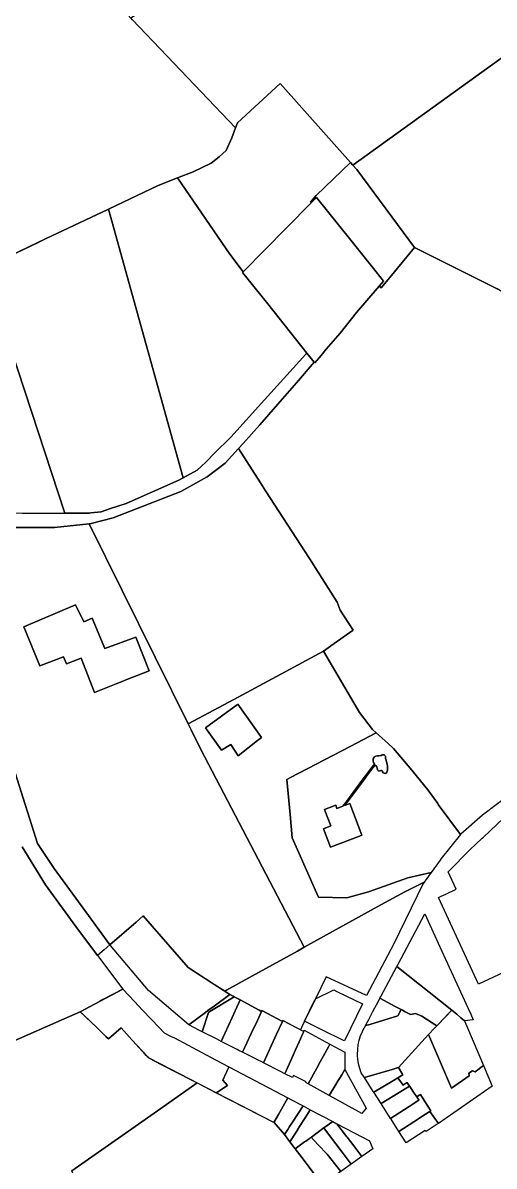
# Model space of a CAD drawing. Header units: metres. Extents: x 3 to 1027712, y 40 to 4430649.
# Drawn here: x 510234.3 to 510431.4, y 4411737 to 4412214.5 of the extents above; entities that cross this region are included whole.
import ezdxf

# ---------------------------------------------------------------- set-up
doc = ezdxf.new("R2010")
doc.units = ezdxf.units.M
doc.header["$MEASUREMENT"] = 0
doc.layers.add('A.ES.SDGC.CP.07003.cadastralparcel — CadastralParcel', color=1, linetype='Continuous')

msp = doc.modelspace()

# ---------------------------------------------------------------- linework, layer by layer
at = {"layer": 'A.ES.SDGC.CP.07003.cadastralparcel — CadastralParcel', "color": 7, "linetype": 'Continuous', "flags": 128}
for points in [[(510394.52, 4412291.8), (510399.48, 4412295.02), (510415.2, 4412305.23), (510435.21, 4412317.01), (510446.09, 4412295.5), (510458.33, 4412271.38), (510463.81, 4412259.81), (510467.26, 4412252.54), (510469.35, 4412248.46), (510474.86, 4412237.67), (510478.7, 4412231.66), (510445.19, 4412207.57), (510372.24, 4412155.08), (510371.3, 4412156.13), (510341.83, 4412189.22), (510323.97, 4412172.7), (510323.22, 4412170.67), (510280.08, 4412215.81), (510279.39, 4412216.53), (510283.03, 4412218.98), (510394.52, 4412291.8)], [(510373.91, 4412153.2), (510372.24, 4412155.08), (510445.19, 4412207.57), (510478.7, 4412231.66), (510484.79, 4412222.14), (510495.7, 4412205.62), (510505.03, 4412191.54), (510511.97, 4412181.29), (510516.27, 4412174.02), (510518.92, 4412164.11), (510521.54, 4412154.63), (510521.56, 4412148.16), (510521.2, 4412136.27), (510521.07, 4412135.92), (510518.75, 4412121.08), (510512.64, 4412082.06), (510512.3, 4412079.03), (510509.91, 4412057.61), (510490.1, 4412069.45), (510458.91, 4412088.06), (510439.64, 4412099.25), (510432.6, 4412103.33), (510398.02, 4412120.6), (510373.91, 4412153.2)], [(510326.43, 4412110.52), (510320.81, 4412117.92), (510298.98, 4412149.71), (510305.45, 4412152.21), (510313.06, 4412155.84), (510316.36, 4412158.49), (510319.34, 4412161.13), (510321.66, 4412166.42), (510323.22, 4412170.67), (510323.97, 4412172.7), (510341.83, 4412189.22), (510371.3, 4412156.13), (510356.86, 4412142.33), (510354.56, 4412139.64), (510354.84, 4412139.28), (510344.56, 4412128.83), (510326.43, 4412110.52)], [(510354.84, 4412139.28), (510354.56, 4412139.64), (510356.86, 4412142.33), (510371.3, 4412156.13), (510372.24, 4412155.08), (510373.91, 4412153.2), (510398.02, 4412120.6), (510387.73, 4412108.17), (510384.14, 4412103.82), (510383.31, 4412104.51), (510385.07, 4412106.55), (510381.99, 4412110.44), (510371.46, 4412123.69), (510357.06, 4412141.53), (510354.84, 4412139.28)], [(510336.65, 4412097.07), (510353.06, 4412076.58), (510352.6, 4412076.07), (510335.28, 4412057), (510321.24, 4412041.48), (510314.48, 4412034.72), (510310.72, 4412030.96), (510307.21, 4412027.7), (510301.37, 4412024.5), (510270.07, 4412136.72), (510290.89, 4412146.59), (510298.98, 4412149.71), (510320.81, 4412117.92), (510326.43, 4412110.52), (510326.12, 4412110.2), (510336.65, 4412097.07)], [(510358.96, 4412075.59), (510356.34, 4412072.49), (510356.27, 4412072.58), (510356.11, 4412072.78), (510353.06, 4412076.58), (510336.65, 4412097.07), (510326.12, 4412110.2), (510326.43, 4412110.52), (510344.56, 4412128.83), (510354.84, 4412139.28), (510357.06, 4412141.53), (510371.46, 4412123.69), (510381.99, 4412110.44), (510385.07, 4412106.55), (510383.31, 4412104.51), (510373.83, 4412093.55), (510366.94, 4412084.85), (510361.15, 4412078.18), (510358.96, 4412075.59)], [(510240.99, 4412122.94), (510243.8, 4412124.28), (510270.07, 4412136.72), (510301.37, 4412024.5), (510299.44, 4412023.45), (510277.5, 4412013.76), (510276.69, 4412013.49), (510270.98, 4412011.59), (510266.98, 4412010.26), (510264.07, 4412009.97), (510262.64, 4412009.83), (510261.97, 4412009.76), (510251.76, 4412009.67), (510218.15, 4412112.05), (510240.99, 4412122.94)], [(510224.82, 4412009.83), (510194.71, 4412101.7), (510197.14, 4412102.48), (510200.14, 4412103.46), (510218.15, 4412112.05), (510251.76, 4412009.67), (510234.16, 4412009.51), (510227.06, 4412009.75), (510224.82, 4412009.83)], [(510303.43, 4411921.65), (510262.02, 4412005.26), (510262.28, 4412005.29), (510272.05, 4412007.79), (510287.09, 4412013.55), (510300.37, 4412018.81), (510304.07, 4412020.82), (510311.39, 4412024.82), (510318.85, 4412030.53), (510324.43, 4412036.64), (510333.58, 4412022.42), (510335.73, 4412019.09), (510354.08, 4411990.74), (510365.69, 4411972.48), (510366.91, 4411969.15), (510372.36, 4411960.85), (510363.08, 4411954.22), (510362.98, 4411954.15), (510360.01, 4411952.03), (510322.47, 4411931.88), (510303.43, 4411921.65)], [(510273.28, 4411938.4), (510264.18, 4411934.79), (510258.62, 4411949.12), (510252.47, 4411946.79), (510251.3, 4411949.71), (510241.35, 4411945.91), (510234.62, 4411962.29), (510256.28, 4411971.35), (510259.79, 4411964.33), (510263.3, 4411965.8), (510268.57, 4411953.22), (510281.45, 4411957.9), (510287.02, 4411943.86), (510277.77, 4411940.19), (510275.8, 4411939.41), (510273.28, 4411938.4)], [(510277.77, 4411940.19), (510287.02, 4411943.86), (510281.45, 4411957.9), (510268.57, 4411953.22), (510263.3, 4411965.8), (510259.79, 4411964.33), (510256.28, 4411971.35), (510234.62, 4411962.29), (510241.35, 4411945.91), (510251.3, 4411949.71), (510252.47, 4411946.79), (510258.62, 4411949.12), (510264.18, 4411934.79), (510273.28, 4411938.4), (510275.8, 4411939.41), (510277.77, 4411940.19)], [(510304.61, 4411919.26), (510303.43, 4411921.65), (510322.47, 4411931.88), (510360.01, 4411952.03), (510375.08, 4411926.42), (510380.42, 4411919.35), (510381.99, 4411917.95), (510371.16, 4411912.29), (510346.18, 4411899.25), (510344.63, 4411898.44), (510346.03, 4411883.79), (510346.96, 4411874.07), (510354.56, 4411856.86), (510356.57, 4411852.31), (510357.9, 4411849.3), (510369.82, 4411848.98), (510378.83, 4411851.55), (510395.26, 4411857.34), (510405.04, 4411859.59), (510402.15, 4411855.55), (510393.97, 4411851.55), (510383.99, 4411846.08), (510351.96, 4411828.39), (510308.73, 4411910.95), (510304.61, 4411919.26)], [(510317.28, 4411910.77), (510310.68, 4411920.01), (510324.02, 4411929.74), (510324.2, 4411929.87), (510334.07, 4411916.05), (510332.46, 4411914.78), (510324.26, 4411908.32), (510321.24, 4411913.03), (510317.28, 4411910.77)], [(510310.68, 4411920.01), (510317.28, 4411910.77), (510321.24, 4411913.03), (510324.26, 4411908.32), (510332.46, 4411914.78), (510334.07, 4411916.05), (510324.2, 4411929.87), (510324.02, 4411929.74), (510310.68, 4411920.01)], [(510346.03, 4411883.79), (510344.63, 4411898.44), (510346.18, 4411899.25), (510371.16, 4411912.29), (510381.99, 4411917.95), (510386.99, 4411913.51), (510389.29, 4411911.46), (510396.97, 4411902.3), (510397.5, 4411901.68), (510403.65, 4411894.12), (510407.76, 4411888.38), (510408, 4411888.05), (510417.33, 4411875.54), (510409.27, 4411865.4), (510408.72, 4411864.7), (510405.04, 4411859.59), (510395.26, 4411857.34), (510378.83, 4411851.55), (510369.82, 4411848.98), (510357.9, 4411849.3), (510356.57, 4411852.31), (510354.56, 4411856.86), (510346.96, 4411874.07), (510346.03, 4411883.79)], [(510375.08, 4411874.76), (510362.99, 4411870.18), (510360.06, 4411877.91), (510363.05, 4411879.04), (510361.52, 4411883.07), (510360.41, 4411885.99), (510365.09, 4411887.76), (510365.62, 4411886.36), (510367.43, 4411887.05), (510368.1, 4411887.3), (510369.29, 4411888.9), (510376.62, 4411898.75), (510378.52, 4411901.29), (510381.27, 4411904.95), (510380.9, 4411905.49), (510380.72, 4411906.11), (510380.74, 4411906.76), (510380.79, 4411906.93), (510380.96, 4411907.36), (510381.36, 4411907.86), (510381.89, 4411908.22), (510382.51, 4411908.41), (510383.18, 4411908.41), (510383.83, 4411908.45), (510384.14, 4411908.53), (510384.58, 4411908.69), (510384.93, 4411908.82), (510385.35, 4411908.77), (510385.68, 4411908.53), (510385.87, 4411908.17), (510385.92, 4411907.68), (510385.99, 4411907.33), (510386.16, 4411906.57), (510386.31, 4411905.89), (510386.6, 4411904.87), (510386.74, 4411904.02), (510386.74, 4411902.43), (510386.6, 4411901.75), (510386.48, 4411901.46), (510386.17, 4411901.14), (510385.74, 4411901), (510385.31, 4411901.05), (510384.94, 4411901.29), (510384.71, 4411901.67), (510384.6, 4411901.96), (510384.32, 4411902.19), (510383.97, 4411902.24), (510383.65, 4411902.09), (510383.52, 4411902.03), (510383.16, 4411901.99), (510382.97, 4411902.06), (510382.82, 4411902.16), (510382.63, 4411902.47), (510382.58, 4411902.78), (510382.32, 4411903.59), (510382.24, 4411903.76), (510381.87, 4411904.33), (510381.57, 4411904.64), (510378.74, 4411900.85), (510377.1, 4411898.64), (510369.93, 4411889.03), (510368.87, 4411887.59), (510371.04, 4411888.42), (510376.08, 4411875.14), (510375.08, 4411874.76)], [(510361.52, 4411883.07), (510363.05, 4411879.04), (510360.06, 4411877.91), (510362.99, 4411870.18), (510375.08, 4411874.76), (510376.08, 4411875.14), (510371.04, 4411888.42), (510368.87, 4411887.59), (510369.93, 4411889.03), (510377.1, 4411898.64), (510378.74, 4411900.85), (510381.57, 4411904.64), (510381.87, 4411904.33), (510382.24, 4411903.76), (510382.32, 4411903.59), (510382.58, 4411902.78), (510382.63, 4411902.47), (510382.82, 4411902.16), (510382.97, 4411902.06), (510383.16, 4411901.99), (510383.52, 4411902.03), (510383.65, 4411902.09), (510383.97, 4411902.24), (510384.32, 4411902.19), (510384.6, 4411901.96), (510384.71, 4411901.67), (510384.94, 4411901.29), (510385.31, 4411901.05), (510385.74, 4411901), (510386.17, 4411901.14), (510386.48, 4411901.46), (510386.6, 4411901.75), (510386.74, 4411902.43), (510386.74, 4411904.02), (510386.6, 4411904.87), (510386.31, 4411905.89), (510386.16, 4411906.57), (510385.99, 4411907.33), (510385.92, 4411907.68), (510385.87, 4411908.17), (510385.68, 4411908.53), (510385.35, 4411908.77), (510384.93, 4411908.82), (510384.58, 4411908.69), (510384.14, 4411908.53), (510383.83, 4411908.45), (510383.18, 4411908.41), (510382.51, 4411908.41), (510381.89, 4411908.22), (510381.36, 4411907.86), (510380.96, 4411907.36), (510380.79, 4411906.93), (510380.74, 4411906.76), (510380.72, 4411906.11), (510380.9, 4411905.49), (510381.27, 4411904.95), (510378.52, 4411901.29), (510376.62, 4411898.75), (510369.29, 4411888.9), (510368.1, 4411887.3), (510367.43, 4411887.05), (510365.62, 4411886.36), (510365.09, 4411887.76), (510360.41, 4411885.99), (510361.52, 4411883.07)], [(510319.42, 4411810.4), (510330.01, 4411816.26), (510349.06, 4411826.79), (510351.96, 4411828.39), (510383.99, 4411846.08), (510393.97, 4411851.55), (510402.15, 4411855.55), (510401.55, 4411854.72), (510389.4, 4411829.85), (510378.02, 4411808.28), (510361.06, 4411816.04), (510356.6, 4411806.9), (510352.06, 4411797.47), (510351, 4411795.18), (510350.32, 4411793.93), (510349.82, 4411794.2), (510343, 4411797.83), (510342.82, 4411797.44), (510334.27, 4411801.95), (510334.11, 4411801.61), (510333.82, 4411801.76), (510333.11, 4411802.14), (510325.12, 4411806.4), (510324.65, 4411806.65), (510323.41, 4411807.31), (510322.96, 4411807.55), (510322.68, 4411807.7), (510322.22, 4411807.95), (510320.81, 4411808.7), (510320.34, 4411808.95), (510318.75, 4411809.99), (510319.42, 4411810.4)], [(510281.61, 4411838.87), (510284.59, 4411841.56), (510303.33, 4411820), (510320.34, 4411808.95), (510320.81, 4411808.7), (510314.24, 4411803.82), (510311.69, 4411801.92), (510310.71, 4411801.19), (510303.64, 4411795.94), (510286.86, 4411810.33), (510270.87, 4411829.15), (510270.64, 4411829.43), (510281.61, 4411838.87)], [(510391.21, 4411821.37), (510402.34, 4411842.36), (510407.93, 4411830.13), (510410.99, 4411823.45), (510420.45, 4411802.8), (510421.56, 4411800.38), (510422.63, 4411798.04), (510419.02, 4411797.59), (510417.45, 4411798.93), (510415.71, 4411800.42), (510413.67, 4411802.16), (510390.64, 4411820.31), (510391.21, 4411821.37)], [(510412.37, 4411800.8), (510407.93, 4411796.18), (510407.38, 4411795.6), (510401.06, 4411799.66), (510398.48, 4411800.68), (510396.35, 4411800.31), (510395.52, 4411800.75), (510394.15, 4411801.46), (510393, 4411802.09), (510389.98, 4411803.68), (510383.62, 4411807.06), (510384.03, 4411807.82), (510390.64, 4411820.31), (510413.67, 4411802.16), (510412.37, 4411800.8)], [(510266.3, 4411805.72), (510276.09, 4411810.91), (510280.94, 4411805.77), (510284.36, 4411802.14), (510291.38, 4411794.71), (510293.33, 4411792.64), (510296.05, 4411791.29), (510297.65, 4411790.5), (510314.87, 4411781.42), (510320.45, 4411778.48), (510317.9, 4411772.83), (510319.88, 4411770.62), (510315.78, 4411768.02), (510315.12, 4411767.6), (510296.05, 4411777.4), (510286.84, 4411782.14), (510286.35, 4411782.68), (510286.35, 4411782.69), (510279.85, 4411789.78), (510275.36, 4411794.69), (510270.1, 4411790.11), (510269.02, 4411791.14), (510266.97, 4411793.1), (510265.28, 4411794.71), (510258.23, 4411801.44), (510260.37, 4411802.58), (510266.3, 4411805.72)], [(510356.31, 4411806.3), (510356.59, 4411806.9), (510364.32, 4411810.57), (510365.54, 4411809.97), (510376.3, 4411804.69), (510368.74, 4411789.29), (510368.34, 4411789.48), (510359.3, 4411793.92), (510357.69, 4411794.71), (510352.06, 4411797.47), (510355.87, 4411805.38), (510356.31, 4411806.3)], [(510320.81, 4411808.7), (510322.22, 4411807.95), (510322.68, 4411807.7), (510312.43, 4411801.5), (510311.84, 4411801.11), (510309.2, 4411793.12), (510307.56, 4411793.95), (510306.06, 4411794.71), (510303.64, 4411795.94), (510310.71, 4411801.19), (510311.69, 4411801.92), (510314.24, 4411803.82), (510320.81, 4411808.7)], [(510322.68, 4411807.7), (510324.65, 4411806.65), (510325.12, 4411806.4), (510323.03, 4411801.83), (510321.73, 4411798.99), (510317.19, 4411789.07), (510315.22, 4411790.07), (510309.2, 4411793.12), (510311.84, 4411801.11), (510312.43, 4411801.5), (510322.68, 4411807.7)], [(510325.12, 4411806.4), (510333.11, 4411802.14), (510333.82, 4411801.76), (510334.11, 4411801.61), (510332.34, 4411797.84), (510329.74, 4411792.3), (510326.12, 4411784.56), (510324.61, 4411785.32), (510323.87, 4411785.7), (510317.19, 4411789.07), (510321.73, 4411798.99), (510323.03, 4411801.83), (510325.12, 4411806.4)], [(510380.69, 4411801.53), (510382.97, 4411805.85), (510383.62, 4411807.06), (510389.98, 4411803.68), (510392.52, 4411802.34), (510391.12, 4411799.7), (510379.34, 4411796.19), (510379.31, 4411796.18), (510377.57, 4411795.66), (510377.9, 4411796.27), (510378.97, 4411798.28), (510379.84, 4411799.94), (510380.69, 4411801.53)], [(510334.11, 4411801.61), (510334.27, 4411801.95), (510342.82, 4411797.44), (510342.65, 4411797.05), (510340.37, 4411792.02), (510334.95, 4411780.09), (510333.89, 4411780.63), (510332.71, 4411781.23), (510330.84, 4411782.17), (510326.12, 4411784.56), (510329.74, 4411792.3), (510332.34, 4411797.84), (510334.11, 4411801.61)], [(510392.52, 4411802.34), (510393, 4411802.09), (510394.15, 4411801.46), (510395.52, 4411800.75), (510396.35, 4411800.31), (510398.48, 4411800.68), (510401.06, 4411799.66), (510407.38, 4411795.6), (510406.92, 4411795.12), (510406.52, 4411794.71), (510406.29, 4411794.47), (510403.92, 4411791.99), (510403.96, 4411791.89), (510391.38, 4411778.17), (510390.77, 4411777.99), (510388.68, 4411777.37), (510377.09, 4411773.92), (510377, 4411774.06), (510375.78, 4411775.94), (510375.14, 4411777.81), (510374.66, 4411779.73), (510374.35, 4411781.68), (510374.27, 4411783.06), (510374.23, 4411783.66), (510374.29, 4411785.63), (510374.54, 4411787.6), (510374.94, 4411789.53), (510374.95, 4411789.56), (510375.53, 4411791.42), (510376.29, 4411793.24), (510377.07, 4411794.71), (510377.22, 4411794.99), (510377.57, 4411795.66), (510379.31, 4411796.18), (510379.34, 4411796.19), (510391.12, 4411799.7), (510392.52, 4411802.34)], [(510426.9, 4411778.94), (510423.36, 4411776.34), (510422.29, 4411776.81), (510420.78, 4411775.77), (510420.89, 4411774.63), (510413.48, 4411769.52), (510403.92, 4411791.99), (510406.29, 4411794.47), (510406.52, 4411794.71), (510407.93, 4411796.18), (510413.67, 4411802.16), (510415.71, 4411800.42), (510417.45, 4411798.93), (510419.02, 4411797.59), (510420.24, 4411794.71), (510426.9, 4411778.94)], [(510342.65, 4411797.05), (510342.82, 4411797.44), (510343, 4411797.83), (510351.71, 4411793.19), (510351.36, 4411792.42), (510349.8, 4411788.91), (510348.32, 4411785.57), (510347.29, 4411783.25), (510343.87, 4411775.57), (510342.06, 4411776.49), (510334.95, 4411780.09), (510340.37, 4411792.02), (510342.65, 4411797.05)], [(510351.36, 4411792.42), (510351.71, 4411793.19), (510351.97, 4411793.79), (510362.67, 4411787.92), (510362.02, 4411786.73), (510360.52, 4411783.98), (510358.61, 4411780.51), (510357.17, 4411777.88), (510353.56, 4411771.3), (510352.58, 4411771.84), (510352.77, 4411772.18), (510347.43, 4411774.83), (510346.98, 4411774), (510343.87, 4411775.57), (510347.29, 4411783.25), (510348.32, 4411785.57), (510349.8, 4411788.91), (510351.36, 4411792.42)], [(510400.06, 4411766.6), (510398.97, 4411765.9), (510398.59, 4411766.48), (510398.22, 4411767.04), (510396.15, 4411770.17), (510396, 4411770.39), (510395.18, 4411771.64), (510395.04, 4411771.87), (510393.17, 4411770.79), (510392.83, 4411771.3), (510392.58, 4411771.7), (510392.19, 4411772.27), (510391.12, 4411773.9), (510393.19, 4411775.13), (510391.38, 4411778.17), (510403.96, 4411791.89), (510413.48, 4411769.52), (510420.89, 4411774.63), (510420.78, 4411775.77), (510422.29, 4411776.81), (510423.36, 4411776.34), (510426.9, 4411778.94), (510430.52, 4411770.34), (510408.04, 4411754.84), (510404.51, 4411759.85), (510404.9, 4411760.09), (510402.4, 4411763.98), (510400.51, 4411766.89), (510400.06, 4411766.6)], [(510362.02, 4411786.73), (510362.67, 4411787.92), (510368.85, 4411784.53), (510368.92, 4411777.35), (510367.64, 4411775.14), (510366.72, 4411773.59), (510366.17, 4411772.69), (510365.18, 4411771.05), (510362.41, 4411766.44), (510361.04, 4411767.19), (510353.56, 4411771.3), (510357.17, 4411777.88), (510358.61, 4411780.51), (510360.52, 4411783.98), (510362.02, 4411786.73)], [(510339.21, 4411755.21), (510315.12, 4411767.6), (510315.78, 4411768.02), (510319.88, 4411770.62), (510317.9, 4411772.83), (510320.38, 4411778.33), (510320.45, 4411778.48), (510345.09, 4411765.48), (510341.11, 4411758.53), (510339.21, 4411755.21)], [(510367.64, 4411775.14), (510368.92, 4411777.35), (510377.87, 4411761.16), (510375.97, 4411758.97), (510374.76, 4411759.67), (510362.41, 4411766.44), (510365.18, 4411771.05), (510366.17, 4411772.69), (510366.72, 4411773.59), (510367.64, 4411775.14)], [(510390.77, 4411777.99), (510391.38, 4411778.17), (510393.19, 4411775.13), (510391.12, 4411773.9), (510389.22, 4411772.77), (510380.99, 4411767.87), (510380.79, 4411768.17), (510377.09, 4411773.92), (510388.68, 4411777.37), (510390.77, 4411777.99)], [(510259.73, 4411723.77), (510254.72, 4411734.99), (510279.79, 4411752.57), (510291.94, 4411761.09), (510307.11, 4411771.72), (510315.12, 4411767.6), (510339.36, 4411755.13), (510343.67, 4411750.17), (510345.94, 4411747.15), (510348.17, 4411744.19), (510350.03, 4411741.74), (510352.29, 4411738.73), (510353.96, 4411736.52), (510359.25, 4411729.49), (510325.09, 4411704.52), (510314.46, 4411714.82), (510260.18, 4411725.8), (510259.73, 4411723.77)], [(510393.17, 4411770.79), (510395.04, 4411771.87), (510395.18, 4411771.64), (510396, 4411770.39), (510392.34, 4411768.17), (510384.05, 4411763.13), (510380.99, 4411767.87), (510389.22, 4411772.77), (510391.12, 4411773.9), (510392.19, 4411772.27), (510392.58, 4411771.7), (510392.83, 4411771.3), (510393.17, 4411770.79)], [(510396.15, 4411770.17), (510398.22, 4411767.04), (510398.59, 4411766.48), (510398.97, 4411765.9), (510399.45, 4411765.18), (510399.82, 4411764.62), (510399.9, 4411764.51), (510395.8, 4411761.87), (510388.07, 4411756.88), (510384.47, 4411762.47), (510384.05, 4411763.13), (510392.34, 4411768.17), (510396, 4411770.39), (510396.15, 4411770.17)], [(510399.9, 4411764.51), (510399.82, 4411764.62), (510399.45, 4411765.18), (510398.97, 4411765.9), (510400.06, 4411766.6), (510400.51, 4411766.89), (510402.4, 4411763.98), (510404.9, 4411760.09), (510404.51, 4411759.85), (510401.97, 4411758.21), (510399.75, 4411756.78), (510391.54, 4411751.5), (510388.3, 4411756.53), (510388.07, 4411756.88), (510395.8, 4411761.87), (510399.9, 4411764.51)], [(510339.21, 4411755.21), (510341.11, 4411758.53), (510345.09, 4411765.48), (510345.63, 4411765.2), (510345.78, 4411765.12), (510346.29, 4411764.85), (510351.46, 4411762.12), (510349.43, 4411759.02), (510346.73, 4411754.87), (510345.84, 4411753.5), (510345.07, 4411752.31), (510343.67, 4411750.17), (510339.36, 4411755.13), (510339.21, 4411755.21)], [(510351.46, 4411762.12), (510354.48, 4411760.52), (510352.33, 4411757.14), (510349.97, 4411753.47), (510348.53, 4411751.2), (510345.94, 4411747.15), (510343.67, 4411750.17), (510345.07, 4411752.31), (510345.84, 4411753.5), (510346.73, 4411754.87), (510349.43, 4411759.02), (510351.46, 4411762.12)], [(510354.48, 4411760.52), (510363.83, 4411755.6), (510359.75, 4411752.63), (510354.94, 4411749.12), (510352.62, 4411747.44), (510352.1, 4411747.06), (510348.17, 4411744.19), (510345.94, 4411747.15), (510348.53, 4411751.2), (510349.97, 4411753.47), (510352.33, 4411757.14), (510354.48, 4411760.52)], [(510404.51, 4411759.85), (510408.04, 4411754.84), (510407.93, 4411754.77), (510405.04, 4411752.83), (510402.94, 4411751.41), (510402.55, 4411751.87), (510394.6, 4411746.76), (510391.54, 4411751.5), (510399.75, 4411756.78), (510401.97, 4411758.21), (510404.51, 4411759.85)], [(510359.75, 4411752.63), (510360.16, 4411752.93), (510362.55, 4411749.75), (510365.2, 4411746.22), (510368.2, 4411742.24), (510371.56, 4411737.77), (510371.12, 4411737.45), (510367.22, 4411734.68), (510361.53, 4411741.93), (510357.83, 4411745.83), (510356.13, 4411747.62), (510354.79, 4411749.02), (510354.94, 4411749.12), (510359.75, 4411752.63)], [(510362.55, 4411749.75), (510360.16, 4411752.93), (510363.83, 4411755.6), (510365.58, 4411754.68), (510369.61, 4411749.37), (510369.85, 4411749.06), (510372.64, 4411745.4), (510376.02, 4411740.95), (510371.56, 4411737.77), (510368.2, 4411742.24), (510365.2, 4411746.22), (510362.55, 4411749.75)], [(510365.58, 4411754.68), (510373.07, 4411750.73), (510379.18, 4411747.5), (510380.6, 4411744.22), (510376.02, 4411740.95), (510372.64, 4411745.4), (510369.85, 4411749.06), (510369.61, 4411749.37), (510365.58, 4411754.68)], [(510356.13, 4411747.62), (510357.83, 4411745.83), (510361.53, 4411741.93), (510367.22, 4411734.68), (510366.68, 4411734.29), (510359.5, 4411729.16), (510353.96, 4411736.52), (510352.29, 4411738.73), (510350.03, 4411741.74), (510348.17, 4411744.19), (510352.1, 4411747.06), (510352.62, 4411747.44), (510354.79, 4411749.02), (510356.13, 4411747.62)]]:
    msp.add_lwpolyline(points, close=True, dxfattribs=at)
for points in [[(510193.45, 4412217.05), (510234.83, 4412257.54), (510239.48, 4412261.96), (510242.32, 4412258.66), (510271.38, 4412224.91), (510274.91, 4412221.22), (510280.08, 4412215.81), (510323.22, 4412170.67), (510321.66, 4412166.42), (510319.34, 4412161.13), (510316.36, 4412158.49), (510313.06, 4412155.84), (510305.45, 4412152.21), (510298.98, 4412149.71), (510290.89, 4412146.59), (510270.07, 4412136.72), (510243.8, 4412124.28), (510218.15, 4412112.05)], [(510439.1, 4411893.01), (510426.43, 4411883.56), (510417.42, 4411875.66), (510417.33, 4411875.54), (510408, 4411888.05), (510407.76, 4411888.38), (510403.65, 4411894.12), (510397.5, 4411901.68), (510396.97, 4411902.3), (510389.29, 4411911.46), (510386.99, 4411913.51), (510381.99, 4411917.95), (510380.42, 4411919.35), (510375.08, 4411926.42), (510360.01, 4411952.03), (510362.98, 4411954.15), (510363.08, 4411954.22), (510372.36, 4411960.85), (510366.91, 4411969.15), (510365.69, 4411972.48), (510354.08, 4411990.74), (510335.73, 4412019.09), (510333.58, 4412022.42), (510324.43, 4412036.64), (510326.43, 4412038.84), (510333.32, 4412046.65), (510340.84, 4412055.18), (510348.73, 4412064.12), (510356.11, 4412072.78), (510356.27, 4412072.58), (510356.34, 4412072.49), (510358.96, 4412075.59), (510358.96, 4412075.59), (510361.15, 4412078.18), (510366.94, 4412084.85), (510373.83, 4412093.55), (510383.31, 4412104.51), (510384.14, 4412103.82), (510387.73, 4412108.17), (510398.02, 4412120.6), (510432.6, 4412103.33)], [(510234.16, 4412009.51), (510251.76, 4412009.67), (510261.97, 4412009.76), (510262.64, 4412009.83), (510266.98, 4412010.26), (510270.98, 4412011.59), (510277.5, 4412013.76), (510299.44, 4412023.45), (510301.37, 4412024.5), (510307.21, 4412027.7), (510310.72, 4412030.96), (510314.48, 4412034.72), (510321.24, 4412041.48), (510335.28, 4412057), (510352.6, 4412076.07), (510353.06, 4412076.58), (510356.11, 4412072.78), (510348.73, 4412064.12), (510340.84, 4412055.18), (510333.32, 4412046.65), (510326.43, 4412038.84), (510324.43, 4412036.64), (510318.85, 4412030.53), (510311.39, 4412024.82), (510304.07, 4412020.82), (510300.37, 4412018.81), (510287.09, 4412013.55), (510272.05, 4412007.79), (510262.28, 4412005.29), (510262.02, 4412005.26), (510247.5, 4412003.78), (510221.94, 4412003.78)], [(510221.94, 4412003.78), (510247.5, 4412003.78), (510262.02, 4412005.26), (510303.43, 4411921.65), (510304.61, 4411919.26), (510308.73, 4411910.95), (510351.96, 4411828.39), (510349.06, 4411826.79), (510330.01, 4411816.26), (510319.42, 4411810.4), (510319.42, 4411810.4), (510318.75, 4411809.99), (510314.33, 4411812.85), (510303.33, 4411820), (510284.59, 4411841.56), (510281.61, 4411838.87), (510270.64, 4411829.43), (510262.81, 4411840.1), (510247.31, 4411861.29), (510240.46, 4411871.73), (510231.1, 4411901.26)], [(510231.1, 4411901.26), (510240.46, 4411871.73), (510247.31, 4411861.29), (510262.81, 4411840.1), (510270.64, 4411829.43), (510268.21, 4411827.33), (510265.5, 4411825), (510256.39, 4411837.03), (510243.7, 4411854.47), (510233.97, 4411870.32)], [(510437.35, 4411818.8), (510424.85, 4411813), (510408.07, 4411849.19), (510409.18, 4411849.71), (510411.14, 4411850.62), (510415.48, 4411852.63), (510412.12, 4411859.86), (510421.4, 4411869.3), (510423.52, 4411871.3), (510426.31, 4411873.93), (510426.84, 4411874.43), (510435.2, 4411882.3)], [(510233.97, 4411870.32), (510243.7, 4411854.47), (510256.39, 4411837.03), (510265.5, 4411825), (510276.09, 4411810.91), (510267.77, 4411806.5), (510266.3, 4411805.72), (510260.37, 4411802.58), (510258.23, 4411801.44), (510251.51, 4411798.5), (510198.83, 4411775.37)], [(510198.83, 4411775.37), (510251.51, 4411798.5), (510258.23, 4411801.44), (510259.47, 4411800.26), (510265.28, 4411794.71), (510266.97, 4411793.1), (510269.02, 4411791.14), (510270.1, 4411790.11), (510275.36, 4411794.69), (510277.72, 4411792.11), (510279.85, 4411789.78), (510280.31, 4411789.28), (510285.48, 4411783.63), (510286.35, 4411782.69), (510286.84, 4411782.14), (510292.36, 4411779.3), (510296.05, 4411777.4), (510296.49, 4411777.18), (510307.11, 4411771.72), (510291.94, 4411761.09), (510279.79, 4411752.57), (510254.72, 4411734.99)]]:
    msp.add_lwpolyline(points, dxfattribs=at)

doc.saveas('drawing.dxf')
